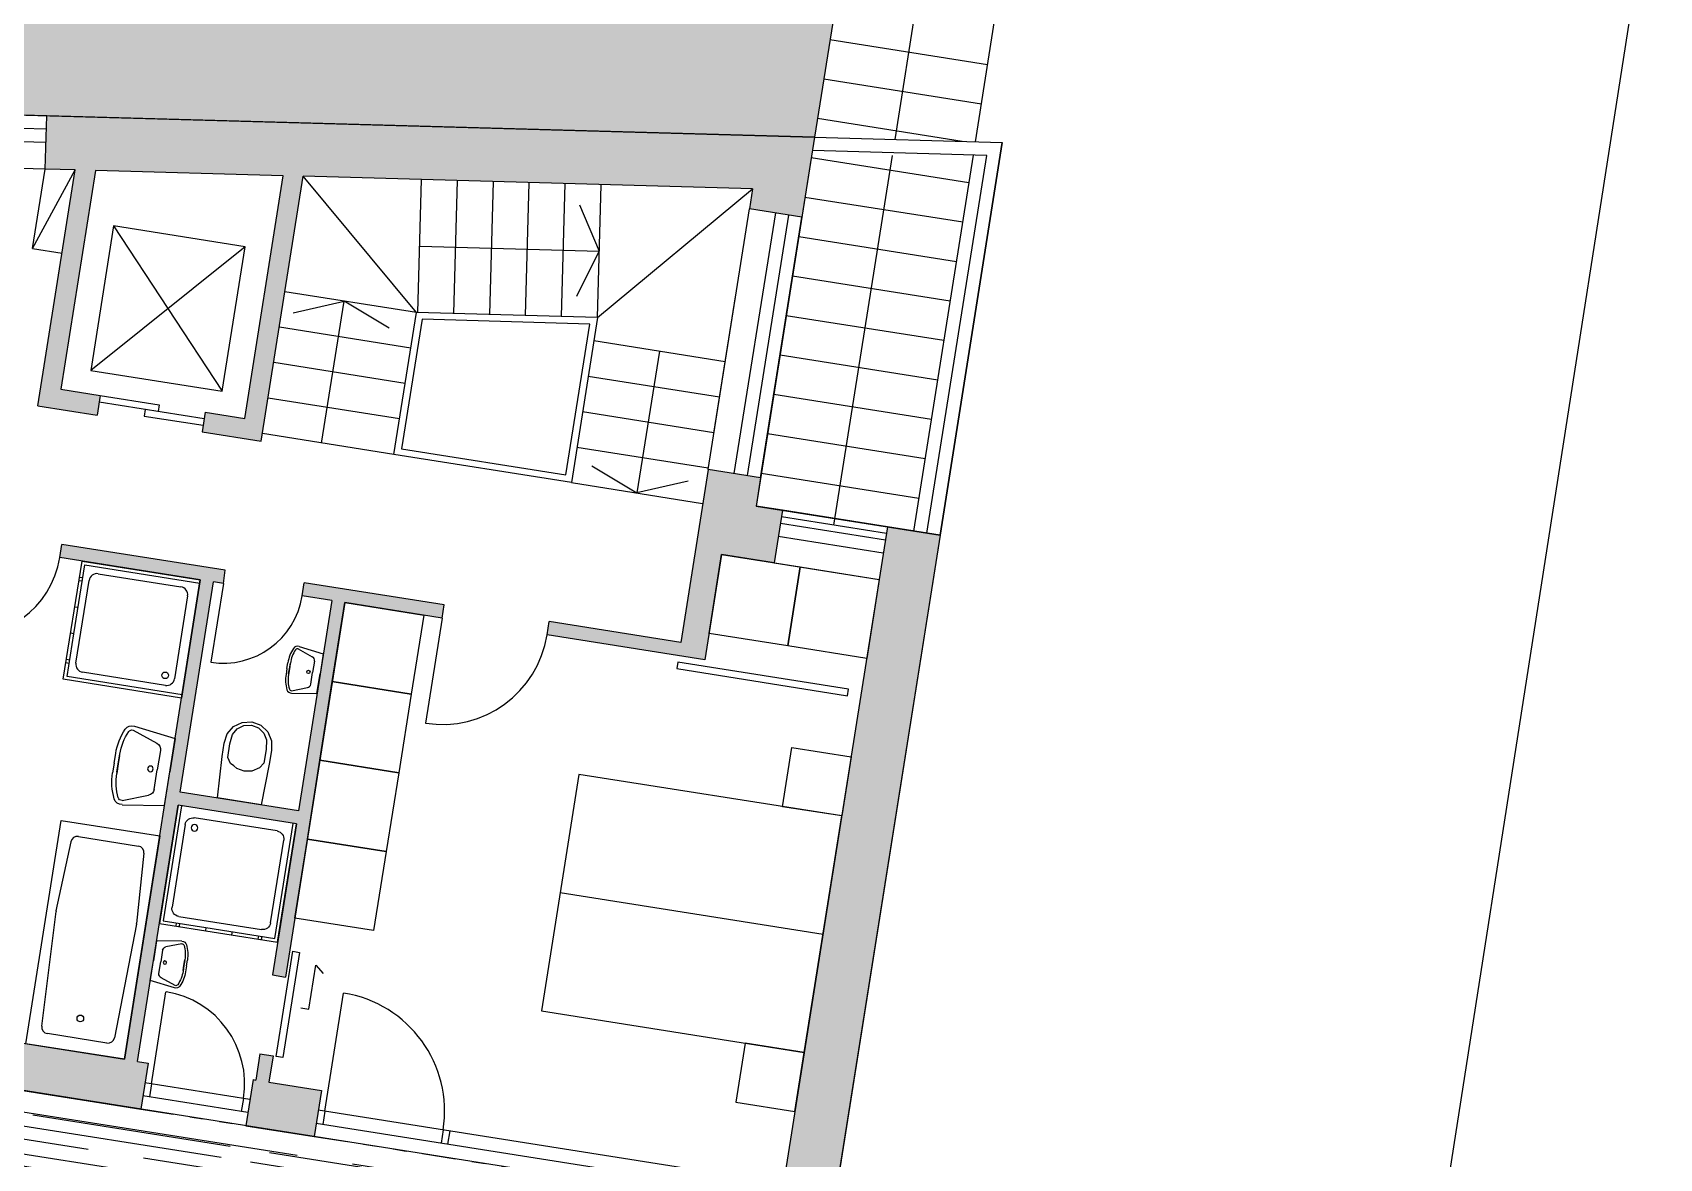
# Model space of a CAD drawing. Extents: x -640655 to -640254, y -1045449 to -1045159.
# Drawn here: x -640442.37 to -640430.14, y -1045386.69 to -1045378.22 of the extents above; entities that cross this region are included whole.
import ezdxf

# ---------------------------------------------------------------- set-up
doc = ezdxf.new("R2010")
doc.units = 0
doc.header["$MEASUREMENT"] = 0
doc.linetypes.add('DIVIDE', pattern=[1.25, 0.5, -0.25, 0, -0.25, 0, -0.25])
doc.layers.get('0').update_dxf_attribs({"linetype": 'CONTINUOUS'})
doc.layers.add('FLOATING-WINDOWS', color=2, linetype='CONTINUOUS', plot=False)
for name, color, linetype in [('T_nabytek', 5, 'CONTINUOUS'), ('T_srafa', 8, 'CONTINUOUS'), ('T_tenka', 4, 'CONTINUOUS'), ('T_tlusta', 1, 'CONTINUOUS'), ('T_zarizovaky', 3, 'CONTINUOUS')]:
    doc.layers.add(name, color=color, linetype=linetype)

# ---------------------------------------------------------------- blocks, each defined once
blk = doc.blocks.new('CA0212B2$')
at = {"color": 0, "linetype": 'Continuous'}
for p, q in [((0, 0.166), (0.312, 0.179)), ((0, -0.166), (0, 0.166)), ((0.272, 0.11), (0.313, 0.136)), ((0.312, 0.179), (0.415, 0.18)), ((0.313, 0.136), (0.416, 0.139)), ((0.415, 0.18), (0.487, 0.169)), ((0.416, 0.139), (0.489, 0.13)), ((0.487, 0.169), (0.549, 0.131)), ((0.489, 0.13), (0.536, 0.101)), ((0.549, 0.131), (0.59, 0.071)), ((0.23, 0), (0.24, 0.058)), ((0.24, -0.058), (0.23, 0)), ((0.24, 0.058), (0.257, 0.083)), ((0.257, 0.083), (0.272, 0.11)), ((0.536, 0.101), (0.568, 0.055)), ((0.568, 0.055), (0.58, 0)), ((0.58, 0), (0.568, -0.055)), ((0.59, 0.071), (0.605, 0)), ((0.605, 0), (0.59, -0.071)), ((0.272, -0.11), (0.24, -0.058)), ((0.313, -0.136), (0.272, -0.11)), ((0.536, -0.101), (0.489, -0.13)), ((0.568, -0.055), (0.536, -0.101)), ((0.59, -0.071), (0.549, -0.131)), ((0.312, -0.179), (0, -0.166)), ((0.415, -0.18), (0.312, -0.179)), ((0.416, -0.139), (0.313, -0.136)), ((0.487, -0.169), (0.415, -0.18)), ((0.489, -0.13), (0.416, -0.139)), ((0.549, -0.131), (0.487, -0.169))]:
    blk.add_line(p, q, dxfattribs=at)
blk = doc.blocks.new('CA0336B2$')
at = {"color": 0}
for p, q in [((-0.1778, -0.1882), (-0.1512, 0)), ((-0.1512, 0), (0, 0)), ((0.1512, 0), (0, 0)), ((0.1778, -0.1882), (0.1512, 0)), ((-0.0881, -0.0567), (0, -0.0567)), ((0.0881, -0.0567), (0, -0.0567)), ((-0.1591, -0.1911), (-0.1176, -0.0774)), ((0.1591, -0.1911), (0.1176, -0.0774)), ((0, -0.2331), (-0.0441, -0.2331)), ((0, -0.252), (-0.0441, -0.252)), ((-0.0378, -0.2331), (0, -0.2331)), ((0.0378, -0.2331), (0, -0.2331)), ((0, -0.2331), (0.0441, -0.2331)), ((0, -0.252), (0.0441, -0.252))]:
    blk.add_line(p, q, dxfattribs=at)
blk.add_circle((0, -0.0882), 0.0126, dxfattribs=at)
for centre, radius, start, end in [((-0.0881, -0.0882), 0.0315, 90, 159.97078), ((0.0881, -0.0882), 0.0315, 20.02922, 90), ((-0.1422, -0.1942), 0.036, 170.46719, 244.94238), ((-0.1422, -0.1942), 0.0171, 169.79373, 244.94238), ((-0.0441, 0.0157), 0.2488, 244.94238, 270), ((0.0441, 0.0157), 0.2488, 270, 295.05762), ((0.1422, -0.1942), 0.0171, 295.05762, 10.20627), ((0.1422, -0.1942), 0.036, 295.05762, 9.53281), ((-0.0441, 0.0157), 0.2677, 244.94238, 270), ((0.0441, 0.0157), 0.2677, 270, 295.05762)]:
    blk.add_arc(centre, radius, start, end, dxfattribs=at)
blk = doc.blocks.new('CA0042B2')
at = {"color": 0}
for p, q in [((0, 0.75), (1.7, 0.75)), ((0, 0), (0, 0.75)), ((1.7, 0.75), (1.7, 0)), ((0.148, 0.652), (1.018, 0.68)), ((1.022, 0.68), (1.553, 0.652)), ((0.1, 0.148), (0.1, 0.602)), ((1.6, 0.603), (1.6, 0.147)), ((1.7, 0), (0, 0)), ((1.018, 0.07), (0.148, 0.098)), ((1.553, 0.098), (1.022, 0.07))]:
    blk.add_line(p, q, dxfattribs=at)
blk.add_circle((0.252, 0.375), 0.025, dxfattribs=at)
for centre, start, end in [((0.15, 0.602), 91.8677, 180), ((1.02, 0.63), 87.0391, 91.8677), ((1.55, 0.603), 360, 87.0391), ((0.15, 0.148), 180, 268.1323), ((1.55, 0.147), 272.9609, 0), ((1.02, 0.12), 268.1323, 272.9609)]:
    blk.add_arc(centre, 0.05, start, end, dxfattribs=at)
blk = doc.blocks.new('CA0110B2')
at = {"color": 0}
for p, q in [((0, 0.9), (0.9, 0.9)), ((0, 0), (0, 0.9)), ((0.025, 0), (0.025, 0.875)), ((0.025, 0.875), (0.35, 0.875)), ((0.125, 0.875), (0.125, 0.9)), ((0.15, 0.875), (0.15, 0.9)), ((0.35, 0.875), (0.35, 0.9)), ((0.35, 0.875), (0.875, 0.875)), ((0.55, 0.875), (0.55, 0.9)), ((0.75, 0.875), (0.75, 0.9)), ((0.775, 0.875), (0.775, 0.9)), ((0.875, 0.875), (0.875, 0)), ((0.9, 0.9), (0.9, 0)), ((0.075, 0.135), (0.075, 0.765)), ((0.135, 0.825), (0.765, 0.825)), ((0.825, 0.765), (0.825, 0.135)), ((0.9, 0), (0, 0)), ((0.765, 0.075), (0.135, 0.075))]:
    blk.add_line(p, q, dxfattribs=at)
blk.add_circle((0.149, 0.149), 0.025, dxfattribs=at)
for centre, start, end in [((0.135, 0.765), 90, 180), ((0.765, 0.765), 0, 90), ((0.135, 0.135), 180, 270), ((0.765, 0.135), 270, 0)]:
    blk.add_arc(centre, 0.06, start, end, dxfattribs=at)

msp = doc.modelspace()

# ---------------------------------------------------------------- hatches: boundary and pattern name
at = {"layer": 'T_srafa', "linetype": 'Continuous'}
h = msp.add_hatch(dxfattribs=at)
h.set_pattern_fill('GRASS', color=256, scale=0.2, style=0)
h.set_pattern_definition([(80.999936149, (0, 0), (-0.117556870112, 0.161803529839), [0.0375, -0.2453427126]), (35.999936149, (0, 0), (-0.117556870143, 0.161803529882), [0.0375, -0.1625]), (125.999936149, (0, 0), (-0.161803529882, -0.117556870143), [0.0375, -0.1625])])
h.paths.add_polyline_path([(-640436.491, -1045379.009), (-640436.281, -1045377.683), (-640435.392, -1045377.824), (-640435.098, -1045375.968), (-640437.18, -1045375.664), (-640455.39, -1045372.834), (-640462.57, -1045371.644), (-640463.989, -1045380.757), (-640462.775, -1045380.949), (-640461.214, -1045380.12), (-640456.742, -1045379.893), (-640456.702, -1045378.445)])
h = msp.add_hatch(color=256, dxfattribs=at)
h.paths.add_polyline_path([(-640442.263, -1045378.848), (-640442.275, -1045379.248), (-640442.048, -1045379.254), (-640442.329, -1045381.028), (-640441.884, -1045381.098), (-640441.861, -1045380.95), (-640442.157, -1045380.903), (-640441.897, -1045379.258), (-640440.485, -1045379.298), (-640440.774, -1045381.122), (-640441.071, -1045381.075), (-640441.094, -1045381.224), (-640440.65, -1045381.294), (-640440.334, -1045379.302), (-640436.957, -1045379.396), (-640436.981, -1045379.546), (-640436.586, -1045379.608), (-640436.491, -1045379.009)])
h.paths.add_polyline_path([(-640435.942, -1045381.938), (-640436.756, -1045387.074), (-640436.681, -1045388.2), (-640436.533, -1045388.223), (-640435.547, -1045382.001)])
h = msp.add_hatch(color=256, dxfattribs=at)
h.paths.add_polyline_path([(-640438.485, -1045382.649), (-640438.501, -1045382.748), (-640437.315, -1045382.936), (-640437.19, -1045382.146), (-640436.795, -1045382.208), (-640436.733, -1045381.813), (-640436.93, -1045381.782), (-640436.896, -1045381.568), (-640437.291, -1045381.505), (-640437.497, -1045382.806)])
h.paths.add_polyline_path([(-640442.149, -1045382.069), (-640442.165, -1045382.168), (-640441.108, -1045382.335), (-640441.249, -1045383.224), (-640441.679, -1045385.94), (-640442.785, -1045385.765), (-640442.84, -1045386.111), (-640441.556, -1045386.314), (-640441.501, -1045385.968), (-640441.58, -1045385.956), (-640441.275, -1045384.03), (-640440.386, -1045384.17), (-640440.527, -1045385.059), (-640440.566, -1045385.306), (-640440.468, -1045385.322), (-640440.022, -1045382.507), (-640439.429, -1045382.601), (-640439.291, -1045382.623), (-640439.275, -1045382.524), (-640440.327, -1045382.357), (-640440.343, -1045382.456), (-640440.12, -1045382.491), (-640440.371, -1045384.072), (-640441.26, -1045383.931), (-640441.009, -1045382.351), (-640440.935, -1045382.362), (-640440.92, -1045382.264)])
h = msp.add_hatch(dxfattribs=at)
h.set_pattern_fill('AR-RROOF', color=256, scale=0.3, style=0)
h.set_pattern_definition([(350.99993615, (0, 0), (0.69880485945, 0.193058976496), [4.5, -0.6, 1.5, -0.3]), (350.99993615, (0.41755, 0.08574), (-0.23388865915, 0.44101824806), [0.9, -0.099, 1.8, -0.225]), (350.999936149, (0.18804, 0.2284), (1.57223708808, -0.045514161123), [2.4, -0.42, 1.2, -0.3])])
h.paths.add_polyline_path([(-640436.696, -1045387.975), (-640436.756, -1045387.074), (-640456.456, -1045383.954), (-640456.737, -1045385.023), (-640436.73, -1045388.192)])
msp.add_hatch(color=256, dxfattribs=at).paths.add_polyline_path([(-640440.198, -1045386.175), (-640440.593, -1045386.112), (-640440.561, -1045385.915), (-640440.66, -1045385.899), (-640440.691, -1045386.096), (-640440.711, -1045386.093), (-640440.766, -1045386.439), (-640440.252, -1045386.52)])

# ---------------------------------------------------------------- linework, layer by layer
at = {"linetype": 'Continuous'}
for p, q in [((-640436.491, -1045379.009), (-640435.08, -1045379.049)), ((-640435.196, -1045379.145), (-640436.507, -1045379.109)), ((-640435.646, -1045381.985), (-640435.196, -1045379.145)), ((-640435.547, -1045382.001), (-640435.08, -1045379.049)), ((-640442.369, -1045379.845), (-640442.048, -1045379.254))]:
    msp.add_line(p, q, dxfattribs=at)
at = {"layer": 'FLOATING-WINDOWS', "linetype": 'Continuous'}
for points in [[(-640456.702, -1045378.445), (-640436.491, -1045379.009), (-640436.93, -1045381.782), (-640435.547, -1045382.001), (-640436.533, -1045388.223), (-640436.681, -1045388.2), (-640436.756, -1045387.074), (-640456.456, -1045383.954), (-640456.737, -1045385.023), (-640456.885, -1045385)], [(-640456.702, -1045378.445), (-640436.491, -1045379.009), (-640435.08, -1045379.049), (-640435.547, -1045382.001), (-640436.533, -1045388.223), (-640436.681, -1045388.2), (-640441.58, -1045387.424), (-640446.709, -1045386.611), (-640456.737, -1045385.023), (-640456.885, -1045385)]]:
    msp.add_lwpolyline(points, close=True, dxfattribs=at)
at = {"layer": 'T_nabytek', "linetype": 'Continuous'}
msp.add_line((-640438.403, -1045384.687), (-640436.427, -1045385), dxfattribs=at)
for points in [[(-640436.692, -1045382.832), (-640437.284, -1045382.738), (-640437.19, -1045382.146), (-640436.598, -1045382.239)], [(-640436.099, -1045382.926), (-640436.692, -1045382.832), (-640436.598, -1045382.239), (-640436.005, -1045382.333)], [(-640439.523, -1045383.194), (-640440.116, -1045383.1), (-640440.022, -1045382.507), (-640439.429, -1045382.601)], [(-640437.527, -1045383.003), (-640436.243, -1045383.207), (-640436.235, -1045383.157), (-640437.519, -1045382.954)], [(-640439.617, -1045383.786), (-640440.209, -1045383.692), (-640440.116, -1045383.1), (-640439.523, -1045383.194)], [(-640439.711, -1045384.379), (-640440.303, -1045384.285), (-640440.209, -1045383.692), (-640439.617, -1045383.786)], [(-640436.731, -1045384.041), (-640436.661, -1045383.596), (-640436.216, -1045383.667), (-640436.287, -1045384.111)], [(-640438.262, -1045383.798), (-640438.544, -1045385.576), (-640436.568, -1045385.889), (-640436.287, -1045384.111)], [(-640439.805, -1045384.971), (-640440.397, -1045384.878), (-640440.303, -1045384.285), (-640439.711, -1045384.379)], [(-640437.013, -1045385.819), (-640437.083, -1045386.263), (-640436.639, -1045386.333), (-640436.568, -1045385.889)]]:
    msp.add_lwpolyline(points, close=True, dxfattribs=at)
at = {"layer": 'T_tenka', "linetype": 'Continuous'}
for p, q in [((-640436.281, -1045377.683), (-640436.491, -1045379.009)), ((-640435.886, -1045379.026), (-640435.688, -1045377.777)), ((-640435.281, -1045379.043), (-640435.096, -1045377.871)), ((-640435.19, -1045378.463), (-640436.375, -1045378.275)), ((-640442.263, -1045378.848), (-640448.296, -1045378.68)), ((-640435.237, -1045378.76), (-640436.422, -1045378.572)), ((-640442.266, -1045378.948), (-640448.299, -1045378.78)), ((-640442.269, -1045379.048), (-640448.302, -1045378.88)), ((-640435.382, -1045379.04), (-640436.469, -1045378.868)), ((-640442.275, -1045379.248), (-640448.307, -1045379.079)), ((-640435.33, -1045379.352), (-640436.516, -1045379.164)), ((-640436.345, -1045381.925), (-640435.905, -1045379.145)), ((-640435.745, -1045381.969), (-640435.297, -1045379.143)), ((-640439.484, -1045380.326), (-640440.334, -1045379.302)), ((-640439.473, -1045380.327), (-640439.445, -1045379.327)), ((-640439.203, -1045380.334), (-640439.175, -1045379.334)), ((-640438.933, -1045380.342), (-640438.905, -1045379.342)), ((-640438.663, -1045380.349), (-640438.635, -1045379.35)), ((-640438.393, -1045380.357), (-640438.365, -1045379.357)), ((-640438.123, -1045380.364), (-640438.095, -1045379.365)), ((-640438.123, -1045380.364), (-640436.957, -1045379.396)), ((-640435.377, -1045379.648), (-640436.563, -1045379.461)), ((-640437.291, -1045381.505), (-640436.981, -1045379.546)), ((-640437.094, -1045381.536), (-640436.783, -1045379.577)), ((-640436.995, -1045381.552), (-640436.685, -1045379.593)), ((-640436.896, -1045381.568), (-640436.586, -1045379.608)), ((-640441.76, -1045379.675), (-640440.944, -1045380.918)), ((-640435.424, -1045379.945), (-640436.609, -1045379.757)), ((-640440.772, -1045379.832), (-640441.932, -1045380.762)), ((-640439.459, -1045379.827), (-640438.109, -1045379.864)), ((-640435.471, -1045380.241), (-640436.656, -1045380.053)), ((-640439.484, -1045380.326), (-640440.472, -1045380.17)), ((-640440.196, -1045381.307), (-640440.027, -1045380.24)), ((-640437.246, -1045381.218), (-640437.086, -1045380.208)), ((-640439.625, -1045381.22), (-640439.484, -1045380.326)), ((-640438.123, -1045380.364), (-640439.484, -1045380.326)), ((-640438.123, -1045380.364), (-640438.319, -1045381.604)), ((-640435.518, -1045380.537), (-640436.703, -1045380.35)), ((-640439.526, -1045380.593), (-640440.514, -1045380.436)), ((-640438.151, -1045380.537), (-640437.163, -1045380.694)), ((-640438.151, -1045380.537), (-640437.163, -1045380.694)), ((-640437.657, -1045380.616), (-640437.826, -1045381.682)), ((-640439.568, -1045380.86), (-640440.556, -1045380.703)), ((-640435.565, -1045380.834), (-640436.75, -1045380.646)), ((-640438.193, -1045380.804), (-640437.205, -1045380.96)), ((-640441.078, -1045381.125), (-640441.869, -1045381)), ((-640441.862, -1045380.95), (-640441.417, -1045381.02)), ((-640439.611, -1045381.126), (-640440.598, -1045380.97)), ((-640435.612, -1045381.13), (-640436.797, -1045380.942)), ((-640441.523, -1045381.054), (-640441.531, -1045381.104)), ((-640441.531, -1045381.104), (-640441.086, -1045381.174)), ((-640441.417, -1045381.02), (-640441.425, -1045381.07)), ((-640438.235, -1045381.071), (-640437.247, -1045381.227)), ((-640439.653, -1045381.393), (-640440.641, -1045381.236)), ((-640439.653, -1045381.393), (-640439.625, -1045381.22)), ((-640435.659, -1045381.426), (-640436.844, -1045381.239)), ((-640438.277, -1045381.337), (-640437.29, -1045381.494)), ((-640438.319, -1045381.604), (-640439.653, -1045381.393)), ((-640438.319, -1045381.604), (-640437.332, -1045381.761)), ((-640435.706, -1045381.723), (-640436.891, -1045381.535)), ((-640435.942, -1045381.938), (-640436.733, -1045381.813)), ((-640435.958, -1045382.037), (-640436.748, -1045381.912)), ((-640435.95, -1045381.988), (-640436.74, -1045381.862)), ((-640435.974, -1045382.136), (-640436.764, -1045382.011)), ((-640436.795, -1045382.208), (-640436.005, -1045382.333)), ((-640440.935, -1045382.362), (-640441.029, -1045382.955)), ((-640439.291, -1045382.623), (-640439.416, -1045383.413)), ((-640440.292, -1045385.562), (-640440.239, -1045385.232)), ((-640440.239, -1045385.232), (-640440.185, -1045385.296)), ((-640441.475, -1045386.124), (-640441.366, -1045385.433)), ((-640440.172, -1045386.331), (-640440.031, -1045385.442)), ((-640440.352, -1045385.552), (-640440.292, -1045385.562)), ((-640440.735, -1045386.242), (-640441.525, -1045386.116)), ((-640441.475, -1045386.124), (-640441.491, -1045386.223)), ((-640440.75, -1045386.34), (-640441.54, -1045386.215)), ((-640440.784, -1045386.234), (-640440.8, -1045386.332)), ((-640436.725, -1045386.877), (-640440.221, -1045386.323)), ((-640440.172, -1045386.331), (-640440.187, -1045386.429)), ((-640436.74, -1045386.975), (-640440.237, -1045386.422)), ((-640439.283, -1045386.471), (-640439.298, -1045386.57)), ((-640439.233, -1045386.479), (-640439.249, -1045386.578))]:
    msp.add_line(p, q, dxfattribs=at)
at = {"layer": 'T_tenka', "linetype": 'DIVIDE', "ltscale": 0.5}
for p, q in [((-640441.556, -1045386.314), (-640440.766, -1045386.439)), ((-640440.252, -1045386.52), (-640436.756, -1045387.074))]:
    msp.add_line(p, q, dxfattribs=at)
at = {"layer": 'T_tenka', "linetype": 'Continuous'}
for points in [[(-640440.944, -1045380.918), (-640440.772, -1045379.832), (-640441.76, -1045379.675), (-640441.932, -1045380.762)], [(-640438.181, -1045380.413), (-640439.441, -1045380.377), (-640439.596, -1045381.351), (-640438.361, -1045381.547)], [(-640440.412, -1045385.128), (-640440.362, -1045385.136), (-640440.487, -1045385.926), (-640440.537, -1045385.919)]]:
    msp.add_lwpolyline(points, close=True, dxfattribs=at)
for centre, radius, start, end in [((-640442.856, -1045382.058), 0.7, 260.9999, 350.9999), ((-640440.935, -1045382.362), 0.6, 260.9999, 350.9999), ((-640439.291, -1045382.623), 0.8, 260.9999, 350.9999), ((-640441.475, -1045386.124), 0.7, 350.9999, 80.9999), ((-640440.172, -1045386.331), 0.9, 350.9999, 80.9999)]:
    msp.add_arc(centre, radius, start, end, dxfattribs=at)
at = {"layer": 'T_tlusta', "color": 146, "linetype": 'Continuous'}
msp.add_line((-640435.384, -1045410.313), (-640430.14, -1045376.694), dxfattribs=at)
at = {"layer": 'T_tlusta', "linetype": 'Continuous'}
for p, q in [((-640442.275, -1045379.248), (-640442.263, -1045378.848)), ((-640436.491, -1045379.009), (-640442.263, -1045378.848)), ((-640436.491, -1045379.009), (-640436.586, -1045379.608)), ((-640442.369, -1045379.845), (-640442.275, -1045379.248)), ((-640442.329, -1045381.028), (-640442.048, -1045379.254)), ((-640442.048, -1045379.254), (-640442.275, -1045379.248)), ((-640441.897, -1045379.258), (-640442.157, -1045380.903)), ((-640440.485, -1045379.298), (-640441.897, -1045379.258)), ((-640440.774, -1045381.122), (-640440.485, -1045379.298)), ((-640440.65, -1045381.294), (-640440.334, -1045379.302)), ((-640436.957, -1045379.396), (-640440.334, -1045379.302)), ((-640436.957, -1045379.396), (-640436.981, -1045379.546)), ((-640438.257, -1045379.517), (-640438.109, -1045379.864)), ((-640436.586, -1045379.608), (-640436.981, -1045379.546)), ((-640442.369, -1045379.845), (-640442.147, -1045379.881)), ((-640438.277, -1045380.203), (-640438.109, -1045379.864)), ((-640440.411, -1045380.329), (-640440.027, -1045380.24)), ((-640439.689, -1045380.443), (-640440.027, -1045380.24)), ((-640442.157, -1045380.903), (-640441.861, -1045380.95)), ((-640441.861, -1045380.95), (-640441.884, -1045381.098)), ((-640442.329, -1045381.028), (-640441.884, -1045381.098)), ((-640441.071, -1045381.075), (-640441.094, -1045381.224)), ((-640441.071, -1045381.075), (-640440.774, -1045381.122)), ((-640441.094, -1045381.224), (-640440.65, -1045381.294)), ((-640438.164, -1045381.479), (-640437.826, -1045381.682)), ((-640437.441, -1045381.594), (-640437.826, -1045381.682)), ((-640437.291, -1045381.505), (-640437.497, -1045382.806)), ((-640436.896, -1045381.568), (-640437.291, -1045381.505)), ((-640436.896, -1045381.568), (-640436.93, -1045381.782)), ((-640436.733, -1045381.813), (-640436.93, -1045381.782)), ((-640436.733, -1045381.813), (-640436.795, -1045382.208)), ((-640435.942, -1045381.938), (-640436.756, -1045387.074)), ((-640435.547, -1045382.001), (-640435.942, -1045381.938)), ((-640442.165, -1045382.168), (-640442.149, -1045382.069)), ((-640440.92, -1045382.264), (-640442.149, -1045382.069)), ((-640435.547, -1045382.001), (-640436.533, -1045388.223)), ((-640441.108, -1045382.335), (-640442.165, -1045382.168)), ((-640437.19, -1045382.146), (-640437.315, -1045382.936)), ((-640436.795, -1045382.208), (-640437.19, -1045382.146)), ((-640441.679, -1045385.94), (-640441.108, -1045382.335)), ((-640440.935, -1045382.362), (-640440.92, -1045382.264)), ((-640441.26, -1045383.931), (-640441.009, -1045382.351)), ((-640440.935, -1045382.362), (-640441.009, -1045382.351)), ((-640440.343, -1045382.456), (-640440.327, -1045382.357)), ((-640440.12, -1045382.491), (-640440.343, -1045382.456)), ((-640439.275, -1045382.524), (-640440.327, -1045382.357)), ((-640440.022, -1045382.507), (-640440.468, -1045385.322)), ((-640440.12, -1045382.491), (-640440.371, -1045384.072)), ((-640439.291, -1045382.623), (-640440.022, -1045382.507)), ((-640439.291, -1045382.623), (-640439.275, -1045382.524)), ((-640438.501, -1045382.748), (-640438.485, -1045382.649)), ((-640437.497, -1045382.806), (-640438.485, -1045382.649)), ((-640437.315, -1045382.936), (-640438.501, -1045382.748)), ((-640440.371, -1045384.072), (-640441.26, -1045383.931)), ((-640441.58, -1045385.956), (-640441.275, -1045384.03)), ((-640441.416, -1045384.919), (-640441.275, -1045384.03)), ((-640440.386, -1045384.17), (-640441.275, -1045384.03)), ((-640440.386, -1045384.17), (-640440.566, -1045385.306)), ((-640440.566, -1045385.306), (-640440.468, -1045385.322)), ((-640442.785, -1045385.765), (-640441.679, -1045385.94)), ((-640441.58, -1045385.956), (-640441.501, -1045385.968)), ((-640441.501, -1045385.968), (-640441.556, -1045386.314)), ((-640440.66, -1045385.899), (-640440.691, -1045386.096)), ((-640440.66, -1045385.899), (-640440.561, -1045385.915)), ((-640440.561, -1045385.915), (-640440.593, -1045386.112)), ((-640442.84, -1045386.111), (-640441.556, -1045386.314)), ((-640440.711, -1045386.093), (-640440.766, -1045386.439)), ((-640440.711, -1045386.093), (-640440.691, -1045386.096)), ((-640440.593, -1045386.112), (-640440.198, -1045386.175)), ((-640440.198, -1045386.175), (-640440.252, -1045386.52)), ((-640440.766, -1045386.439), (-640440.252, -1045386.52))]:
    msp.add_line(p, q, dxfattribs=at)

# ---------------------------------------------------------------- block references
at = {"layer": 'T_zarizovaky', "linetype": 'Continuous'}
for name, p, rotation in [('CA0110B2', (-640441.249, -1045383.224), 80.99993625363058), ('CA0336B2$', (-640440.208, -1045383.042), 260.9999361319164), ('CA0212B2$', (-640440.815, -1045384.001), 80.9999361450924), ('CA0042B2', (-640441.679, -1045385.94), 80.9999361522022)]:
    msp.add_blockref(name, p, dxfattribs=dict(at, rotation=rotation))
at = {"layer": 'T_zarizovaky', "linetype": 'Continuous', "xscale": -1.682831213066795, "yscale": 1.682831212878227, "zscale": 1.68283121298847, "rotation": 260.9999361368505}
msp.add_blockref('CA0336B2$', (-640441.337, -1045383.78), dxfattribs=at)
at = {"layer": 'T_zarizovaky', "linetype": 'Continuous', "xscale": -1}
for name, p, rotation in [('CA0110B2', (-640441.275, -1045384.03), 170.9999361587901), ('CA0336B2$', (-640441.461, -1045385.199), 80.99993617248788)]:
    msp.add_blockref(name, p, dxfattribs=dict(at, rotation=rotation))

doc.saveas('drawing.dxf')
